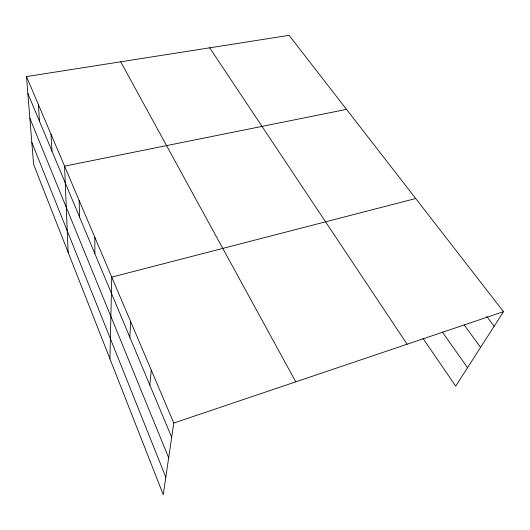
<?xml version="1.0" encoding="UTF-8"?>
<svg xmlns="http://www.w3.org/2000/svg" width="530" height="530" viewBox="0 0 530 530"><rect width="100%" height="100%" fill="white"/><g stroke="black" fill="none" stroke-linecap="round" stroke-linejoin="round"><path stroke-width="0.79" d="M109.929 358.83L111.757 277.124L415.705 198.518M129.817 337.232L130.665 321.611M149.844 385.105L151.269 370.066M26.5 76.592L173.794 423.053L163.247 494.656L33.602 164.393L26.5 76.592L289.089 35.344L503.5 311.666L455.714 386.171L422.913 338.226M173.794 423.053L503.5 311.666M346.527 109.366L64.581 166.162L68.145 252.393M486.659 316.37L494.145 326.255M464.181 324.936L480.584 347.395M442.371 332.052L467.546 367.721M209.675 47.813L407.113 344.228M120.714 61.791L295.773 381.845M27.871 93.525L171.694 437.329M29.872 118.296L168.679 457.794M31.82 142.351L165.817 477.225M38.352 104.463L39.525 121.39M51.012 134.256L51.966 151.13M79.149 200.426L79.54 217.042M94.824 237.307L94.87 253.698"/></g></svg>
